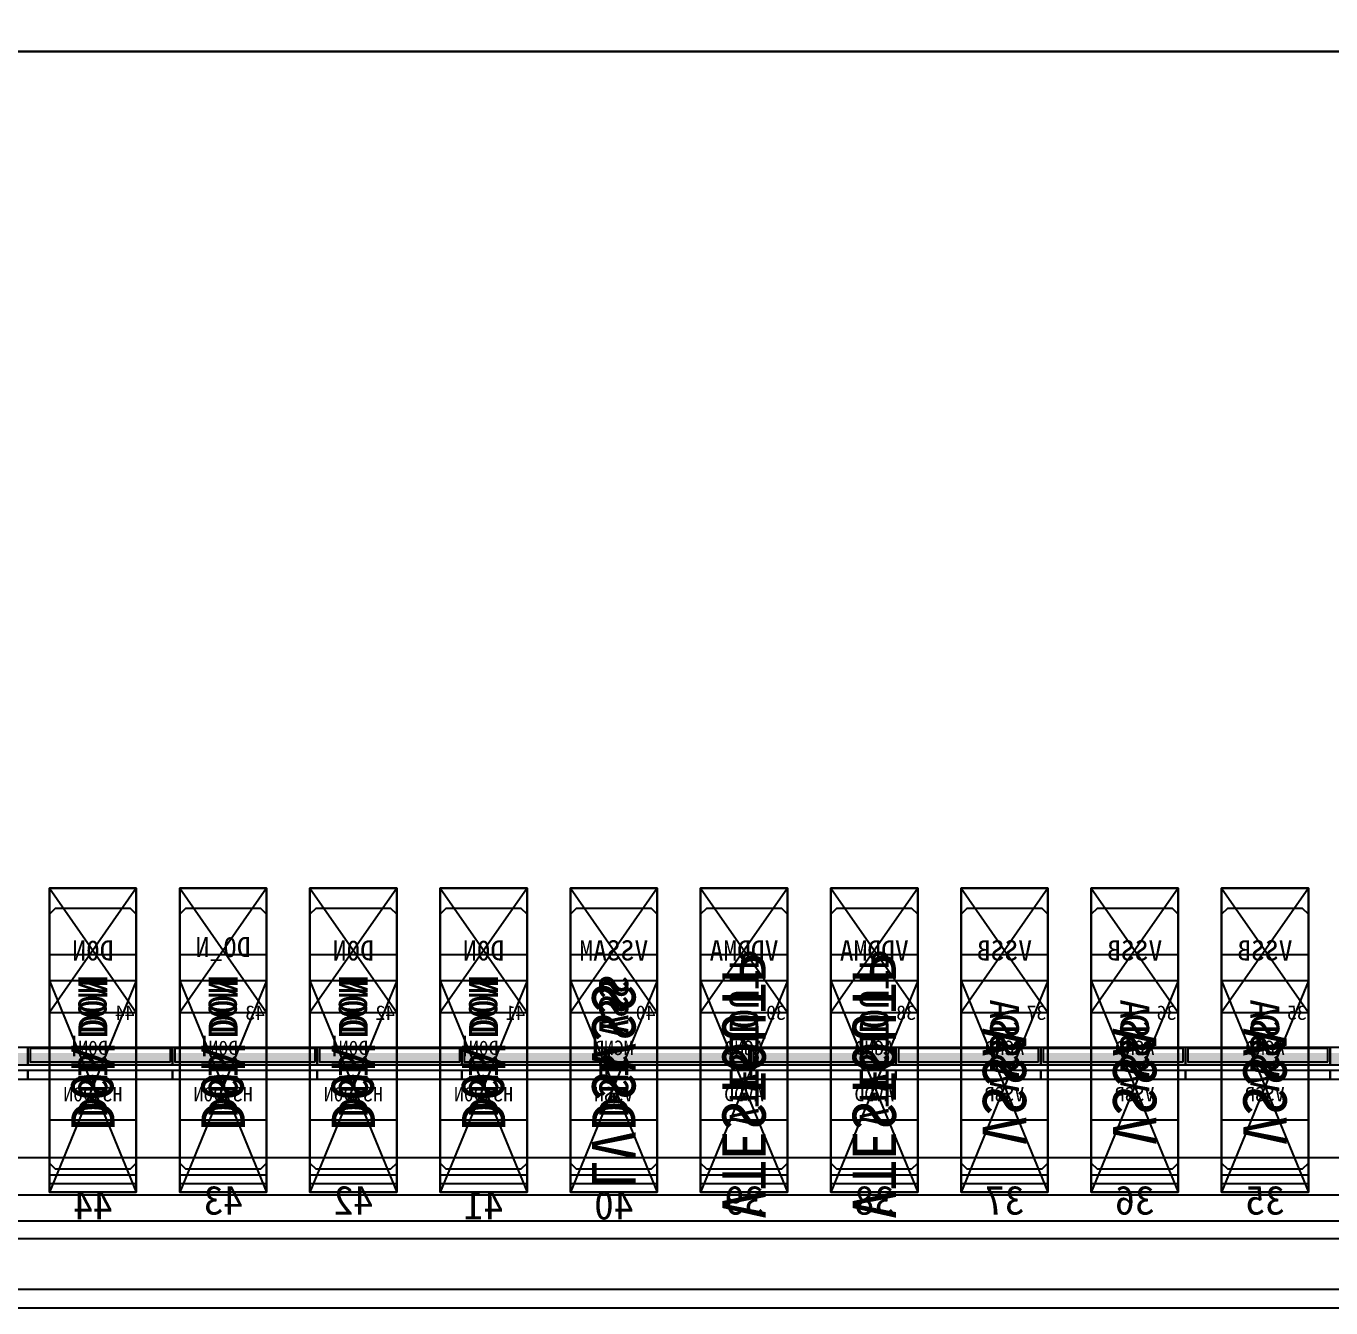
# Model space of a CAD drawing. Header units: millimetres. Extents: x 427 to 2444, y 137 to 817.
# Drawn here: x 1147.3462 to 1147.7971, y 300.7749 to 301.2176 of the extents above; entities that cross this region are included whole.
import ezdxf
from ezdxf.enums import TextEntityAlignment as Align

# ---------------------------------------------------------------- set-up
doc = ezdxf.new("R2010")
doc.units = ezdxf.units.MM
for name, color, linetype in [('L0', 211, 'Continuous'), ('L102', 91, 'Continuous'), ('L114', 213, 'Continuous'), ('L240', 60, 'Continuous'), ('L241', 200, 'Continuous'), ('L242', 51, 'Continuous'), ('L245', 53, 'Continuous'), ('L246', 93, 'Continuous'), ('L59', 140, 'Continuous'), ('L63', 4, 'Continuous'), ('L98', 150, 'Continuous')]:
    doc.layers.add(name, color=color, linetype=linetype)
doc.styles.add('txt', font='simhei.ttf')

# ---------------------------------------------------------------- blocks, each defined once
blk = doc.blocks.new('HX8394_F_PAD')
at = {"layer": 'L0'}
blk.add_lwpolyline([(-13.86, -0.4025), (-13.86, 0.4025), (13.86, 0.4025), (13.86, -0.4025), (-13.86, -0.4025)], close=True, dxfattribs=at)
at = {"layer": 'L241'}
blk.add_lwpolyline([(-13.9, -0.435), (-13.9, 0.435), (13.9, 0.435), (13.9, -0.435), (-13.9, -0.435)], close=True, dxfattribs=at)
at = {"layer": 'L242'}
for points in [[(-12.1405, -0.3935), (-12.1425, -0.3915), (-12.1425, -0.3055), (-12.1405, -0.3035), (-12.1145, -0.3035), (-12.1125, -0.3055), (-12.1125, -0.3915), (-12.1145, -0.3935), (-12.1405, -0.3935)], [(-12.0955, -0.3935), (-12.0975, -0.3915), (-12.0975, -0.3055), (-12.0955, -0.3035), (-12.0695, -0.3035), (-12.0675, -0.3055), (-12.0675, -0.3915), (-12.0695, -0.3935), (-12.0955, -0.3935)], [(-12.0505, -0.3935), (-12.0525, -0.3915), (-12.0525, -0.3055), (-12.0505, -0.3035), (-12.0245, -0.3035), (-12.0225, -0.3055), (-12.0225, -0.3915), (-12.0245, -0.3935), (-12.0505, -0.3935)], [(-12.0055, -0.3935), (-12.0075, -0.3915), (-12.0075, -0.3055), (-12.0055, -0.3035), (-11.9795, -0.3035), (-11.9775, -0.3055), (-11.9775, -0.3915), (-11.9795, -0.3935), (-12.0055, -0.3935)], [(-11.9605, -0.3935), (-11.9625, -0.3915), (-11.9625, -0.3055), (-11.9605, -0.3035), (-11.9345, -0.3035), (-11.9325, -0.3055), (-11.9325, -0.3915), (-11.9345, -0.3935), (-11.9605, -0.3935)], [(-11.9155, -0.3935), (-11.9175, -0.3915), (-11.9175, -0.3055), (-11.9155, -0.3035), (-11.8895, -0.3035), (-11.8875, -0.3055), (-11.8875, -0.3915), (-11.8895, -0.3935), (-11.9155, -0.3935)], [(-11.8705, -0.3935), (-11.8725, -0.3915), (-11.8725, -0.3055), (-11.8705, -0.3035), (-11.8445, -0.3035), (-11.8425, -0.3055), (-11.8425, -0.3915), (-11.8445, -0.3935), (-11.8705, -0.3935)], [(-11.8255, -0.3935), (-11.8275, -0.3915), (-11.8275, -0.3055), (-11.8255, -0.3035), (-11.7995, -0.3035), (-11.7975, -0.3055), (-11.7975, -0.3915), (-11.7995, -0.3935), (-11.8255, -0.3935)], [(-11.7805, -0.3935), (-11.7825, -0.3915), (-11.7825, -0.3055), (-11.7805, -0.3035), (-11.7545, -0.3035), (-11.7525, -0.3055), (-11.7525, -0.3915), (-11.7545, -0.3935), (-11.7805, -0.3935)], [(-11.7355, -0.3935), (-11.7375, -0.3915), (-11.7375, -0.3055), (-11.7355, -0.3035), (-11.7095, -0.3035), (-11.7075, -0.3055), (-11.7075, -0.3915), (-11.7095, -0.3935), (-11.7355, -0.3935)]]:
    blk.add_lwpolyline(points, close=True, dxfattribs=at)
at = {"layer": 'L240', "style": 'txt'}
for s, p in [('VTESTOUTP', (-11.9925, -0.3485)), ('VTESTOUTP', (-11.9475, -0.3485)), ('HS_VSS', (-11.9025, -0.346834)), ('HS_D0N', (-11.8575, -0.346834)), ('HS_D0N', (-11.8125, -0.346834)), ('HS_D0N', (-11.7675, -0.346834)), ('HS_D0N', (-11.7225, -0.346834)), ('VSSA', (-12.1275, -0.3485)), ('VSSA', (-12.0825, -0.3485)), ('VSSA', (-12.0375, -0.3485))]:
    blk.add_text(s, height=0.01, rotation=90, dxfattribs=at).set_placement(p, align=Align.MIDDLE_CENTER)
blk = doc.blocks.new('NTBUMP_73X30')
at = {"color": 5, "linetype": 'Continuous'}
blk.add_lwpolyline([(-0.015, 0.04), (0.015, -0.033), (0.015, 0.04), (-0.015, -0.033)], dxfattribs=at)
at = {"layer": 'L242', "color": 5}
blk.add_lwpolyline([(-0.015, -0.033), (-0.015, 0.04), (0.015, 0.04), (0.015, -0.033), (-0.015, -0.033)], close=True, dxfattribs=at)
blk = doc.blocks.new('ILI9881C_AA_NTBUMP_PM_875UM')
at = {"layer": 'L241'}
blk.add_lwpolyline([(-13.92, -0.4375), (-13.92, 0.4375), (13.92, 0.4375), (13.92, -0.4375), (-13.92, -0.4375)], close=True, dxfattribs=at)
for p in [(-12.1275, -0.3645), (-12.0825, -0.3645), (-12.0375, -0.3645), (-11.9925, -0.3645), (-11.9475, -0.3645), (-11.9025, -0.3645), (-11.8575, -0.3645), (-11.8125, -0.3645), (-11.7675, -0.3645), (-11.7225, -0.3645)]:
    blk.add_blockref('NTBUMP_73X30', p)
at = {"layer": 'L246', "style": 'txt'}
for s, p in [('VTESTOUTP', (-11.9925, -0.361)), ('VTESTOUTP', (-11.9475, -0.361)), ('LVDSVSS', (-11.9025, -0.361)), ('VSSA', (-12.1275, -0.361)), ('VSSA', (-12.0825, -0.361)), ('VSSA', (-12.0375, -0.361)), ('D0N', (-11.8575, -0.361)), ('D0N', (-11.8125, -0.361)), ('D0N', (-11.7675, -0.361)), ('D0N', (-11.7225, -0.361))]:
    blk.add_text(s, height=0.015, rotation=90, dxfattribs=at).set_placement(p, align=Align.MIDDLE_CENTER)
for s, p in [('35', (-12.1275, -0.400279)), ('36', (-12.0825, -0.400279)), ('37', (-12.0375, -0.400279)), ('38', (-11.9925, -0.400279)), ('39', (-11.9475, -0.400279)), ('42', (-11.8125, -0.400279)), ('43', (-11.7675, -0.400279)), ('40', (-11.9025, -0.401945)), ('41', (-11.8575, -0.401945)), ('44', (-11.7225, -0.401945))]:
    blk.add_text(s, height=0.01, dxfattribs=at).set_placement(p, align=Align.MIDDLE_CENTER)
blk = doc.blocks.new('INPUT_BUMP')
at = {"layer": 'L102'}
for points in [[(0.014, 0.04), (0.014, 0.041), (0.015, 0.041), (0.015, 0.04), (0.014, 0.04)], [(0.015, 0.04), (0.015, 0.041), (0.016, 0.041), (0.016, 0.04), (0.015, 0.04)], [(0.014, 0.039), (0.014, 0.04), (0.015, 0.04), (0.015, 0.039), (0.014, 0.039)], [(0.015, 0.039), (0.015, 0.04), (0.016, 0.04), (0.016, 0.039), (0.015, 0.039)]]:
    blk.add_lwpolyline(points, close=True, dxfattribs=at)
at = {"layer": 'L242'}
blk.add_lwpolyline([(0, 0.01), (0, 0.08), (0.03, 0.08), (0.03, 0.01), (0, 0.01)], close=True, dxfattribs=at)
blk = doc.blocks.new('JD9365Z_PAD_20170829_Y880')
at = {"layer": 'L241'}
blk.add_lwpolyline([(-13.95, -0.41), (-13.95, 0.41), (13.95, 0.41), (13.95, -0.41), (-13.95, -0.41)], close=True, dxfattribs=at)
at = {"row_count": 1, "column_count": 554, "row_spacing": 0.08, "column_spacing": 0.045}
blk.add_blockref('INPUT_BUMP', (-12.4575, -0.401), dxfattribs=at)
at = {"layer": 'L240', "style": 'txt'}
for s, p in [('VSSP', (-12.1275, -0.360167)), ('VSSP', (-12.0825, -0.360167)), ('VSSP', (-12.0375, -0.360167)), ('AVDD', (-11.9925, -0.360167)), ('AVDD', (-11.9475, -0.360167)), ('VSSH', (-11.9025, -0.360167)), ('HS_D0N', (-11.8575, -0.360167)), ('HS_D0N', (-11.8125, -0.360167)), ('HS_D0N', (-11.7675, -0.360167)), ('HS_D0N', (-11.7225, -0.360167))]:
    blk.add_text(s, height=0.005, dxfattribs=at).set_placement(p, align=Align.MIDDLE_CENTER)
blk = doc.blocks.new('NV3052C3P_BUMP_ORI_20190911')
at = {"layer": 'L241'}
blk.add_lwpolyline([(-13.8, -0.398), (-13.8, 0.398), (13.8, 0.398), (13.8, -0.398), (-13.8, -0.398)], close=True, dxfattribs=at)
at = {"layer": 'L242'}
for points in [[(-12.1425, -0.385), (-12.1425, -0.337), (-12.1125, -0.337), (-12.1125, -0.385), (-12.1425, -0.385)], [(-12.0975, -0.385), (-12.0975, -0.337), (-12.0675, -0.337), (-12.0675, -0.385), (-12.0975, -0.385)], [(-12.0525, -0.385), (-12.0525, -0.337), (-12.0225, -0.337), (-12.0225, -0.385), (-12.0525, -0.385)], [(-12.0075, -0.385), (-12.0075, -0.337), (-11.9775, -0.337), (-11.9775, -0.385), (-12.0075, -0.385)], [(-11.9625, -0.385), (-11.9625, -0.337), (-11.9325, -0.337), (-11.9325, -0.385), (-11.9625, -0.385)], [(-11.9175, -0.385), (-11.9175, -0.337), (-11.8875, -0.337), (-11.8875, -0.385), (-11.9175, -0.385)], [(-11.8725, -0.385), (-11.8725, -0.337), (-11.8425, -0.337), (-11.8425, -0.385), (-11.8725, -0.385)], [(-11.8275, -0.385), (-11.8275, -0.337), (-11.7975, -0.337), (-11.7975, -0.385), (-11.8275, -0.385)], [(-11.7825, -0.385), (-11.7825, -0.337), (-11.7525, -0.337), (-11.7525, -0.385), (-11.7825, -0.385)], [(-11.7375, -0.385), (-11.7375, -0.337), (-11.7075, -0.337), (-11.7075, -0.385), (-11.7375, -0.385)]]:
    blk.add_lwpolyline(points, close=True, dxfattribs=at)
at = {"layer": 'L245', "style": 'txt'}
for s, p in [('AGND', (-12.127527, -0.360167)), ('AGND', (-12.082527, -0.360167)), ('AGND', (-12.037527, -0.360167)), ('AGND', (-11.992527, -0.360167)), ('AGND', (-11.947527, -0.360167)), ('MGND', (-11.902527, -0.360167)), ('D0N', (-11.857527, -0.360167)), ('D0N', (-11.812527, -0.360167)), ('D0N', (-11.767527, -0.360167)), ('D0N', (-11.722527, -0.360167))]:
    blk.add_text(s, height=0.005, dxfattribs=at).set_placement(p, align=Align.MIDDLE_CENTER)
blk = doc.blocks.new('BUMP_30_76')
at = {"layer": 'L242'}
blk.add_lwpolyline([(-0.015, -0.0195), (-0.015, 0.0565), (0.015, 0.0565), (0.015, -0.0195), (-0.015, -0.0195)], close=True, dxfattribs=at)
blk = doc.blocks.new('FL11283_A_OTHER')
at = {"layer": 'L102'}
blk.add_lwpolyline([(-13.86, 0), (-13.86, 0.41), (0, 0.41), (0, 0), (-13.86, 0)], close=True, dxfattribs=at)
at = {"layer": 'L241'}
blk.add_lwpolyline([(-13.86, -0.41), (-13.86, 0.41), (13.86, 0.41), (13.86, 0.404), (-13.854, 0.404), (-13.854, -0.404), (13.854, -0.404), (13.854, 0.404), (13.86, 0.404), (13.86, -0.41), (-13.86, -0.41)], close=True, dxfattribs=at)
at = {"layer": 'L59'}
for points in [[(-13.86, -0.41), (-13.86, 0.41), (13.86, 0.41), (13.86, -0.41), (-13.86, -0.41)], [(-13.86, -0.41), (-13.86, 0), (0, 0), (0, -0.41), (-13.86, -0.41)]]:
    blk.add_lwpolyline(points, close=True, dxfattribs=at)
for p in [(-12.1275, -0.3685), (-12.0825, -0.3685), (-12.0375, -0.3685), (-11.9925, -0.3685), (-11.9475, -0.3685), (-11.9025, -0.3685), (-11.8575, -0.3685), (-11.8125, -0.3685), (-11.7675, -0.3685), (-11.7225, -0.3685)]:
    blk.add_blockref('BUMP_30_76', p)
at = {"layer": 'L102', "style": 'txt'}
for s, p in [('DSI_VSS', (-11.9025, -0.344334)), ('DSI_D0N', (-11.8575, -0.344334)), ('DSI_D0N', (-11.8125, -0.344334)), ('DSI_D0N', (-11.7675, -0.344334)), ('DSI_D0N', (-11.7225, -0.344334)), ('VSSD', (-12.1275, -0.346)), ('VSSD', (-12.0825, -0.346)), ('VSSD', (-12.0375, -0.346)), ('VSSD', (-11.9925, -0.346)), ('VSSD', (-11.9475, -0.346))]:
    blk.add_text(s, height=0.01, rotation=90, dxfattribs=at).set_placement(p, align=Align.MIDDLE_CENTER)
blk = doc.blocks.new('GC9702_ANALOG_PAD_BUMP')
at = {"color": 5, "linetype": 'Continuous'}
blk.add_lwpolyline([(-0.015, 0.0215), (0.015, -0.0215), (0.015, 0.0215), (-0.015, -0.0215)], dxfattribs=at)
at = {"layer": 'L242', "color": 5}
blk.add_lwpolyline([(-0.015, -0.0215), (-0.015, 0.0215), (0.015, 0.0215), (0.015, -0.0215), (-0.015, -0.0215)], close=True, dxfattribs=at)
blk = doc.blocks.new('GC9702_BUMP_NOCOMPENSATION')
at = {"layer": 'L114'}
for points in [[(-12.2, -0.38), (-12.2, -0.374), (-12.15, -0.374), (-12.15, -0.38), (-12.2, -0.38)], [(-12.2, -0.38), (-12.2, -0.374), (-12.15, -0.374), (-12.15, -0.38), (-12.2, -0.38)], [(-12.15, -0.38), (-12.15, -0.374), (-12.1, -0.374), (-12.1, -0.38), (-12.15, -0.38)], [(-12.15, -0.38), (-12.15, -0.374), (-12.1, -0.374), (-12.1, -0.38), (-12.15, -0.38)], [(-12.1, -0.38), (-12.1, -0.374), (-12.05, -0.374), (-12.05, -0.38), (-12.1, -0.38)], [(-12.1, -0.38), (-12.1, -0.374), (-12.05, -0.374), (-12.05, -0.38), (-12.1, -0.38)], [(-12.05, -0.38), (-12.05, -0.374), (-12, -0.374), (-12, -0.38), (-12.05, -0.38)], [(-12.05, -0.38), (-12.05, -0.374), (-12, -0.374), (-12, -0.38), (-12.05, -0.38)], [(-12, -0.38), (-12, -0.374), (-11.95, -0.374), (-11.95, -0.38), (-12, -0.38)], [(-12, -0.38), (-12, -0.374), (-11.95, -0.374), (-11.95, -0.38), (-12, -0.38)], [(-11.95, -0.38), (-11.95, -0.374), (-11.9, -0.374), (-11.9, -0.38), (-11.95, -0.38)], [(-11.95, -0.38), (-11.95, -0.374), (-11.9, -0.374), (-11.9, -0.38), (-11.95, -0.38)], [(-11.9, -0.38), (-11.9, -0.374), (-11.85, -0.374), (-11.85, -0.38), (-11.9, -0.38)], [(-11.9, -0.38), (-11.9, -0.374), (-11.85, -0.374), (-11.85, -0.38), (-11.9, -0.38)], [(-11.85, -0.38), (-11.85, -0.374), (-11.8, -0.374), (-11.8, -0.38), (-11.85, -0.38)], [(-11.85, -0.38), (-11.85, -0.374), (-11.8, -0.374), (-11.8, -0.38), (-11.85, -0.38)], [(-11.8, -0.38), (-11.8, -0.374), (-11.75, -0.374), (-11.75, -0.38), (-11.8, -0.38)], [(-11.8, -0.38), (-11.8, -0.374), (-11.75, -0.374), (-11.75, -0.38), (-11.8, -0.38)], [(-11.75, -0.38), (-11.75, -0.374), (-11.7, -0.374), (-11.7, -0.38), (-11.75, -0.38)], [(-11.75, -0.38), (-11.75, -0.374), (-11.7, -0.374), (-11.7, -0.38), (-11.75, -0.38)], [(-11.7, -0.38), (-11.7, -0.374), (-11.65, -0.374), (-11.65, -0.38), (-11.7, -0.38)], [(-11.7, -0.38), (-11.7, -0.374), (-11.65, -0.374), (-11.65, -0.38), (-11.7, -0.38)], [(-12.14926, -0.379), (-12.14926, -0.37443), (-12.10082, -0.37443), (-12.10082, -0.379), (-12.14926, -0.379)], [(-12.14926, -0.379), (-12.14926, -0.37443), (-12.10082, -0.37443), (-12.10082, -0.379), (-12.14926, -0.379)], [(-12.09926, -0.379), (-12.09926, -0.37443), (-12.05082, -0.37443), (-12.05082, -0.379), (-12.09926, -0.379)], [(-12.09926, -0.379), (-12.09926, -0.37443), (-12.05082, -0.37443), (-12.05082, -0.379), (-12.09926, -0.379)], [(-12.04926, -0.379), (-12.04926, -0.37443), (-12.00082, -0.37443), (-12.00082, -0.379), (-12.04926, -0.379)], [(-12.04926, -0.379), (-12.04926, -0.37443), (-12.00082, -0.37443), (-12.00082, -0.379), (-12.04926, -0.379)], [(-11.99926, -0.379), (-11.99926, -0.37443), (-11.95082, -0.37443), (-11.95082, -0.379), (-11.99926, -0.379)], [(-11.99926, -0.379), (-11.99926, -0.37443), (-11.95082, -0.37443), (-11.95082, -0.379), (-11.99926, -0.379)], [(-11.94926, -0.379), (-11.94926, -0.37443), (-11.90082, -0.37443), (-11.90082, -0.379), (-11.94926, -0.379)], [(-11.94926, -0.379), (-11.94926, -0.37443), (-11.90082, -0.37443), (-11.90082, -0.379), (-11.94926, -0.379)], [(-11.89926, -0.379), (-11.89926, -0.37443), (-11.85082, -0.37443), (-11.85082, -0.379), (-11.89926, -0.379)], [(-11.89926, -0.379), (-11.89926, -0.37443), (-11.85082, -0.37443), (-11.85082, -0.379), (-11.89926, -0.379)], [(-11.84926, -0.379), (-11.84926, -0.37443), (-11.80082, -0.37443), (-11.80082, -0.379), (-11.84926, -0.379)], [(-11.84926, -0.379), (-11.84926, -0.37443), (-11.80082, -0.37443), (-11.80082, -0.379), (-11.84926, -0.379)], [(-11.79926, -0.379), (-11.79926, -0.37443), (-11.75082, -0.37443), (-11.75082, -0.379), (-11.79926, -0.379)], [(-11.79926, -0.379), (-11.79926, -0.37443), (-11.75082, -0.37443), (-11.75082, -0.379), (-11.79926, -0.379)], [(-11.74926, -0.379), (-11.74926, -0.37443), (-11.70082, -0.37443), (-11.70082, -0.379), (-11.74926, -0.379)], [(-11.74926, -0.379), (-11.74926, -0.37443), (-11.70082, -0.37443), (-11.70082, -0.379), (-11.74926, -0.379)]]:
    blk.add_lwpolyline(points, close=True, dxfattribs=at)
at = {"layer": 'L114', "const_width": 0.004}
for points in [[(-12.2, -0.378), (-12.15, -0.378)], [(-12.2, -0.378), (-12.15, -0.378)], [(-12.2, -0.378), (-12.15, -0.378)], [(-12.2, -0.378), (-12.15, -0.378)], [(-12.15, -0.378), (-12.1, -0.378)], [(-12.15, -0.378), (-12.1, -0.378)], [(-12.15, -0.378), (-12.1, -0.378)], [(-12.15, -0.378), (-12.1, -0.378)], [(-12.1, -0.378), (-12.05, -0.378)], [(-12.1, -0.378), (-12.05, -0.378)], [(-12.1, -0.378), (-12.05, -0.378)], [(-12.1, -0.378), (-12.05, -0.378)], [(-12.05, -0.378), (-12, -0.378)], [(-12.05, -0.378), (-12, -0.378)], [(-12.05, -0.378), (-12, -0.378)], [(-12.05, -0.378), (-12, -0.378)], [(-12, -0.378), (-11.95, -0.378)], [(-12, -0.378), (-11.95, -0.378)], [(-12, -0.378), (-11.95, -0.378)], [(-12, -0.378), (-11.95, -0.378)], [(-11.95, -0.378), (-11.9, -0.378)], [(-11.95, -0.378), (-11.9, -0.378)], [(-11.95, -0.378), (-11.9, -0.378)], [(-11.95, -0.378), (-11.9, -0.378)], [(-11.9, -0.378), (-11.85, -0.378)], [(-11.9, -0.378), (-11.85, -0.378)], [(-11.9, -0.378), (-11.85, -0.378)], [(-11.9, -0.378), (-11.85, -0.378)], [(-11.85, -0.378), (-11.8, -0.378)], [(-11.85, -0.378), (-11.8, -0.378)], [(-11.85, -0.378), (-11.8, -0.378)], [(-11.85, -0.378), (-11.8, -0.378)], [(-11.8, -0.378), (-11.75, -0.378)], [(-11.8, -0.378), (-11.75, -0.378)], [(-11.8, -0.378), (-11.75, -0.378)], [(-11.8, -0.378), (-11.75, -0.378)], [(-11.75, -0.378), (-11.7, -0.378)], [(-11.75, -0.378), (-11.7, -0.378)], [(-11.75, -0.378), (-11.7, -0.378)], [(-11.75, -0.378), (-11.7, -0.378)], [(-11.7, -0.378), (-11.65, -0.378)], [(-11.7, -0.378), (-11.65, -0.378)], [(-11.7, -0.378), (-11.65, -0.378)], [(-11.7, -0.378), (-11.65, -0.378)]]:
    blk.add_lwpolyline(points, dxfattribs=at)
at = {"layer": 'L241'}
for points in [[(-12.2, -0.385), (-12.2, -0.382), (-12.15, -0.382), (-12.15, -0.385), (-12.2, -0.385)], [(-12.2, -0.385), (-12.2, -0.382), (-12.15, -0.382), (-12.15, -0.385), (-12.2, -0.385)], [(-12.15, -0.385), (-12.15, -0.382), (-12.1, -0.382), (-12.1, -0.385), (-12.15, -0.385)], [(-12.15, -0.385), (-12.15, -0.382), (-12.1, -0.382), (-12.1, -0.385), (-12.15, -0.385)], [(-12.1, -0.385), (-12.1, -0.382), (-12.05, -0.382), (-12.05, -0.385), (-12.1, -0.385)], [(-12.1, -0.385), (-12.1, -0.382), (-12.05, -0.382), (-12.05, -0.385), (-12.1, -0.385)], [(-12.05, -0.385), (-12.05, -0.382), (-12, -0.382), (-12, -0.385), (-12.05, -0.385)], [(-12.05, -0.385), (-12.05, -0.382), (-12, -0.382), (-12, -0.385), (-12.05, -0.385)], [(-12, -0.385), (-12, -0.382), (-11.95, -0.382), (-11.95, -0.385), (-12, -0.385)], [(-12, -0.385), (-12, -0.382), (-11.95, -0.382), (-11.95, -0.385), (-12, -0.385)], [(-11.95, -0.385), (-11.95, -0.382), (-11.9, -0.382), (-11.9, -0.385), (-11.95, -0.385)], [(-11.95, -0.385), (-11.95, -0.382), (-11.9, -0.382), (-11.9, -0.385), (-11.95, -0.385)], [(-11.9, -0.385), (-11.9, -0.382), (-11.85, -0.382), (-11.85, -0.385), (-11.9, -0.385)], [(-11.9, -0.385), (-11.9, -0.382), (-11.85, -0.382), (-11.85, -0.385), (-11.9, -0.385)], [(-11.85, -0.385), (-11.85, -0.382), (-11.8, -0.382), (-11.8, -0.385), (-11.85, -0.385)], [(-11.85, -0.385), (-11.85, -0.382), (-11.8, -0.382), (-11.8, -0.385), (-11.85, -0.385)], [(-11.8, -0.385), (-11.8, -0.382), (-11.75, -0.382), (-11.75, -0.385), (-11.8, -0.385)], [(-11.8, -0.385), (-11.8, -0.382), (-11.75, -0.382), (-11.75, -0.385), (-11.8, -0.385)], [(-11.75, -0.385), (-11.75, -0.382), (-11.7, -0.382), (-11.7, -0.385), (-11.75, -0.385)], [(-11.75, -0.385), (-11.75, -0.382), (-11.7, -0.382), (-11.7, -0.385), (-11.75, -0.385)], [(-11.7, -0.385), (-11.7, -0.382), (-11.65, -0.382), (-11.65, -0.385), (-11.7, -0.385)], [(-11.7, -0.385), (-11.7, -0.382), (-11.65, -0.382), (-11.65, -0.385), (-11.7, -0.385)]]:
    blk.add_lwpolyline(points, close=True, dxfattribs=at)
at = {"row_count": 1, "column_count": 554, "row_spacing": 0.043, "column_spacing": 0.045}
blk.add_blockref('GC9702_ANALOG_PAD_BUMP', (-12.4425, -0.3405), dxfattribs=at)
at = {"layer": 'L114', "style": 'txt'}
for s, p in [('35', (-12.1385, -0.362)), ('36', (-12.0935, -0.362)), ('37', (-12.0485, -0.362)), ('38', (-12.0035, -0.362)), ('39', (-11.9585, -0.362)), ('40', (-11.9135, -0.362)), ('41', (-11.8685, -0.362)), ('42', (-11.8235, -0.362)), ('43', (-11.7785, -0.362)), ('44', (-11.7335, -0.362))]:
    blk.add_text(s, height=0.005, dxfattribs=at).set_placement(p, align=Align.MIDDLE_CENTER)
at = {"layer": 'L98', "style": 'txt'}
for s, p in [('VSSB', (-12.1275, -0.3405)), ('VSSB', (-12.0825, -0.3405)), ('VSSB', (-12.0375, -0.3405)), ('VDDMA', (-11.9925, -0.3405)), ('VDDMA', (-11.9475, -0.3405)), ('VSSAM', (-11.9025, -0.3405)), ('D0N', (-11.8575, -0.3405)), ('D0N', (-11.8125, -0.3405)), ('D0_N', (-11.7675, -0.33933)), ('D0N', (-11.7225, -0.3405))]:
    blk.add_text(s, height=0.007, dxfattribs=at).set_placement(p, align=Align.MIDDLE_CENTER)
blk = doc.blocks.new('IC_GDS_ALL')
for name, p in [('ILI9881C_AA_NTBUMP_PM_875UM', (0, 0)), ('HX8394_F_PAD', (0, 0.004)), ('GC9702_BUMP_NOCOMPENSATION', (0, 0.0265)), ('NV3052C3P_BUMP_ORI_20190911', (0, 0.0125)), ('JD9365Z_PAD_20170829_Y880', (0, -0.0035)), ('FL11283_A_OTHER', (0, -0.0035))]:
    blk.add_blockref(name, p)
blk = doc.blocks.new('INPUT_PAD')
at = {"layer": 'L63'}
blk.add_lwpolyline([(0.01, -0.043), (0.01, 0.062), (0.04, 0.062), (0.04, -0.043), (0.01, -0.043)], close=True, dxfattribs=at)
blk = doc.blocks.new('IC_PAD_ALL')
at = {"row_count": 1, "column_count": 554, "row_spacing": 0.109, "column_spacing": 0.045}
blk.add_blockref('INPUT_PAD', (1.18, 0), dxfattribs=at)
blk = doc.blocks.new('IC_ALL')
at = {"yscale": -1, "rotation": 180}
blk.add_blockref('IC_GDS_ALL', (14, 0.4375), dxfattribs=at)
blk.add_blockref('IC_PAD_ALL', (0.3525, 0.083))
blk = doc.blocks.new('IC_FPC_OLB_ALL')
blk.add_blockref('IC_ALL', (1.188, 1.0245))

msp = doc.modelspace()

# ---------------------------------------------------------------- block references
msp.add_blockref('IC_FPC_OLB_ALL', (1120.45883, 299.75037))

doc.saveas('drawing.dxf')
